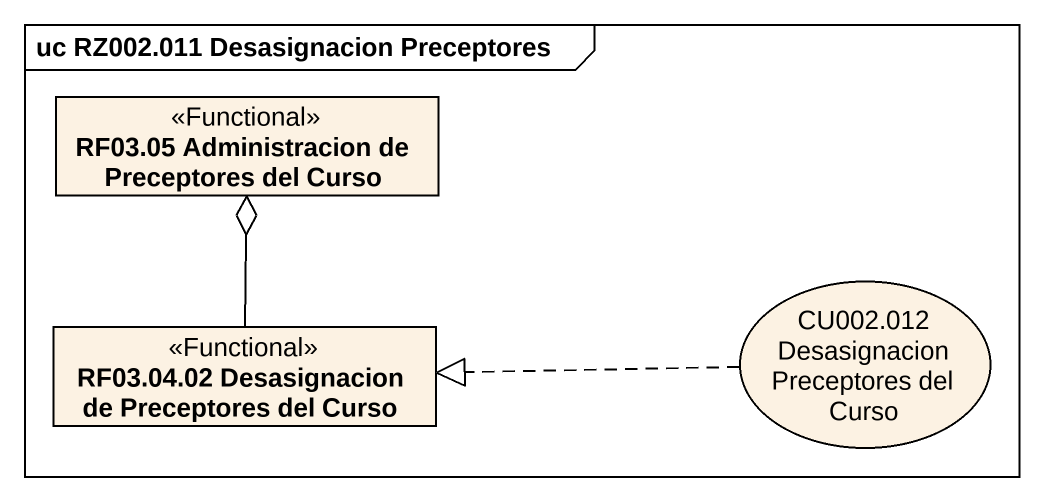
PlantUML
@startuml
mainframe uc RZ002.011 Desasignacion Preceptores
allowmixing
hide circle
hide empty members
class "RF03.05 Administracion de Preceptores del Curso" as RF03_05_Administracion_de <<Functional>>
class "RF03.04.02 Desasignacion de Preceptores del Curso" as RF03_04_02_Desasignacion_de <<Functional>>
usecase "CU002.012 Desasignacion Preceptores del Curso" as CU002_012_Desasignacion
RF03_04_02_Desasignacion_de -up-o RF03_05_Administracion_de
CU002_012_Desasignacion .left.|> RF03_04_02_Desasignacion_de
@enduml
